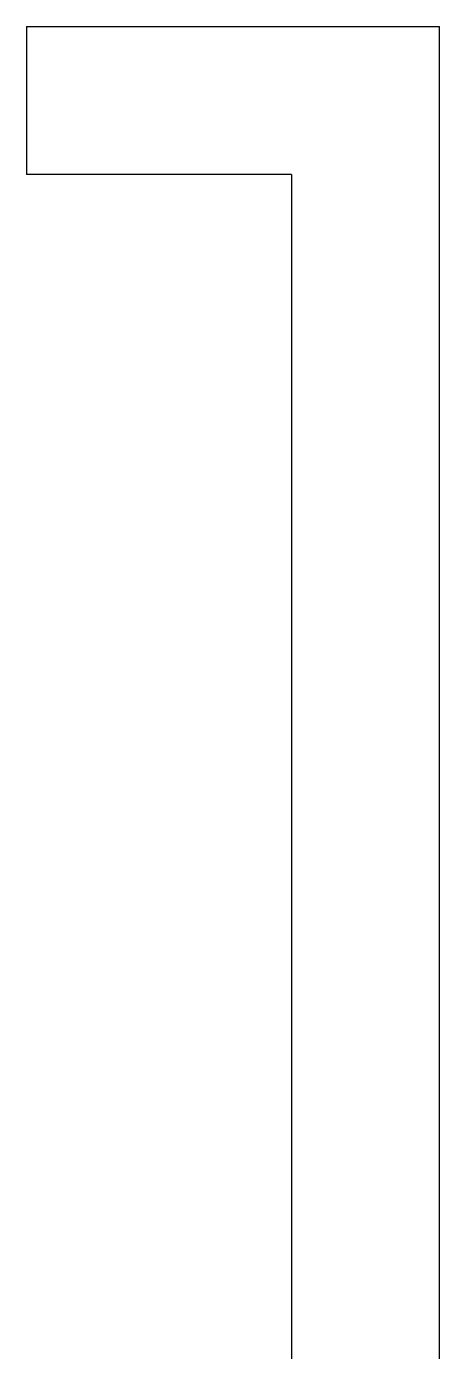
# Model space of a CAD drawing. Header units: centimetres. Extents: x 1014 to 6932, y -804 to 5080.
# Drawn here: x 1980.8 to 2022.7, y 230.4 to 364.6 of the extents above; entities that cross this region are included whole.
import ezdxf

# ---------------------------------------------------------------- set-up
doc = ezdxf.new("R2010")
doc.units = ezdxf.units.CM
doc.header["$MEASUREMENT"] = 0
doc.layers.add('ARS-Dinding', color=7, linetype='Continuous')

msp = doc.modelspace()

# ---------------------------------------------------------------- linework, layer by layer
at = {"layer": 'ARS-Dinding'}
for p, q in [((1980.84, 364.65), (1980.84, 349.65)), ((2007.72, 349.65), (2007.72, 16.65))]:
    msp.add_line(p, q, dxfattribs=at)
at = {"layer": 'ARS-Dinding', "flags": 128}
for points in [[(1980.84, 364.65), (2022.72, 364.65)], [(2022.72, 16.65), (2022.72, 364.65)], [(2007.72, 349.65), (1980.84, 349.65)]]:
    msp.add_lwpolyline(points, dxfattribs=at)

doc.saveas('drawing.dxf')
